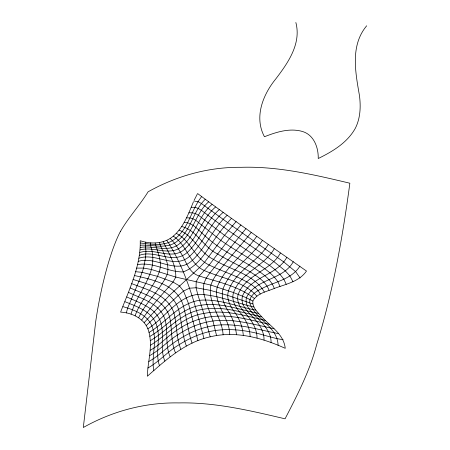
<?xml version="1.0" encoding="UTF-8"?>
<svg xmlns="http://www.w3.org/2000/svg" width="450" height="450" viewBox="0 0 450 450"><rect width="100%" height="100%" fill="white"/><g stroke="black" fill="none" stroke-linecap="round" stroke-linejoin="round"><path stroke-width="0.67" d="M193.506 201.667C188.404 213.924 183.684 227.222 173.301 236.121C164.256 243.979 151.144 244.417 140.226 240.722C140.873 265.742 129.358 289.254 120.594 312.12C132.891 312.716 146.16 319.573 149.029 332.443C152.781 346.961 147.684 361.665 147.352 376.239C165.909 359.865 185.186 342.202 210.178 336.831C235.643 330.57 261.968 337.793 285.244 348.328C283.826 334.226 270.54 326.492 261.782 316.839C257.85 312.384 252.124 307.603 252.861 301.039C256.922 293.203 266.827 291.617 274.292 288.45C285.683 284.119 299.132 281.762 306.489 271.046C269.966 245.537 233.241 220.241 197.589 193.517M150.643 242.876C149.861 245.773 151.942 248.569 152.123 251.471C153.253 257.434 153 263.627 151.431 269.494C146.784 285.317 135.534 298.311 131.046 314.162M126.354 312.958L127.524 308.34L138.96 281.256L143.572 268.093L145.643 256.967L145.918 251.319L145.344 243.529L145.817 242.167M135.124 315.759C140.664 299.767 153.804 287.685 159.3 271.693C162.557 261.787 157.528 252.264 155.126 243.006M194.051 200.464L197.291 194.096M138.656 317.723C145.974 301.787 160.234 290.154 167.344 274.219C169.864 262.89 163.046 252.748 159.311 242.589M120.527 231.311C128.531 217.361 139.646 205.498 148.095 191.812C176.524 175.905 208.519 166.933 241.189 167.31C278.061 166.162 314.252 174.746 349.864 183.218C342.574 237.673 332.978 291.881 316.716 344.441C309.909 370.676 297.461 394.892 285.064 418.821C250.194 410.608 214.852 402.137 178.779 402.919C145.328 402.3 112.41 411.103 83.312 427.5L95.721 321.519A86.647 16.346 -79.3 0 1 120.527 231.272M366.688 25.779C350.066 45.596 355.472 72.388 359.454 95.563C360.894 106.599 360.439 118.204 355.314 128.295C347.31 142.723 332.623 151.487 318.24 158.518C318.504 147.718 314.032 135.118 302.805 131.586C289.969 127.693 276.446 132.019 264.448 136.744C253.912 117.118 262.884 94.669 275.906 78.767C288.039 62.826 301.466 43.65 295.858 22.5M286.802 257.338C277.003 275.619 250.346 276.469 242.46 296.1C240.041 305.1 247.939 311.76 253.417 317.604C259.043 323.809 264.279 331.38 264.037 340.116M293.304 261.647C283.258 280.26 255.341 278.499 246.369 297.754C244.339 306.832 252.849 313.093 258.345 318.881C264.521 325.406 271.463 333 271.046 342.602M280.451 253.035C270.562 270.979 245.475 274.601 238.191 294.368C235.553 303.165 242.539 310.247 247.905 316.198C252.928 322.419 257.04 329.895 257.062 338.091M274.269 248.749C264.071 266.468 240.564 272.689 233.544 292.567C230.799 301.179 236.801 308.672 241.959 314.848C246.521 321.176 249.868 328.613 250.138 336.504M141.654 320.023L147.229 312.294L156.887 300.291L173.031 282.06L175.809 277.082C176.04 264.257 168.559 252.928 163.192 241.672M268.256 244.513C257.558 262.102 235.541 270.692 228.521 290.717C225.743 299.256 230.822 307.147 235.738 313.684C239.906 320.186 242.758 327.611 243.276 335.363M299.886 266.169C291.774 279.202 275.136 281.706 262.389 288.276C256.567 291.082 249.131 295.402 249.722 302.878C255.229 319.41 277.639 326.413 278.111 345.375M262.418 240.345C251.066 257.929 230.4 268.622 223.093 288.838C220.359 297.45 224.685 305.781 229.348 312.778C233.156 319.511 235.699 326.976 236.475 334.682M201.763 196.487C191.43 209.216 189.006 227.323 175.922 238.072C166.208 246.893 152.286 244.35 140.456 243M256.742 236.278C244.631 253.963 225.191 266.58 217.237 286.948C212.985 304.273 229.635 317.419 229.742 334.491M251.263 232.341C243.844 241.802 235.778 250.718 228.037 259.903C221.743 267.84 214.161 275.271 210.893 285.086C207.186 302.895 222.182 317.346 223.093 334.789M245.987 228.561L210.015 272.779L206.303 277.971L203.963 283.292L203.31 288.866L204.019 294.598L206.955 304.588L212.957 321.03L216.562 335.576M240.941 224.944L229.404 238.736L209.166 265.016L199.282 276.007L196.211 281.593L196.054 287.752L197.724 294.379L205.149 317.711L210.178 336.831M236.126 221.518L224.511 235.322L204.593 262.249L199.344 267.75L169.481 295.358L144.146 322.644M231.559 218.278C223.082 227.346 215.578 237.308 208.862 247.748C202.517 257.664 194.58 267.683 183.223 271.918C167.631 272.227 153.298 261.501 137.402 264.684M227.227 215.229C213.058 228.274 206.235 247.14 192.381 260.274C176.377 275.676 156.437 255.487 138.189 261.405M205.329 199.198C193.252 210.746 191.295 229.444 178.284 240.278C167.867 250.127 153.096 244.446 140.501 245.205M223.127 212.366C209.104 224.769 203.344 243.664 189.743 256.213C174.679 269.826 155.779 252.157 138.864 258.266M219.251 209.649C205.414 221.49 200.593 240.306 187.307 252.399C173.25 265.146 155.25 249.424 139.427 255.296M215.561 207.023C201.977 218.436 197.994 237.167 184.995 248.884C171.934 261.006 154.755 247.348 139.871 252.512M212.018 204.429C198.782 215.623 195.581 234.298 182.751 245.689C170.662 257.237 154.254 245.869 140.203 249.907M208.659 201.836C195.784 212.963 193.444 231.784 180.54 242.82C169.329 253.631 153.731 244.918 140.417 247.483M146.188 325.581L178.268 295.453L183.538 291.071L189.371 288.225L196.054 287.752L210.094 290.306L227.768 295.391L252.804 303.924M147.808 328.843C164.762 318.111 176.709 297.225 197.724 294.379C217.198 294.418 235.148 302.923 253.879 306.979M149.029 332.443C166.196 322.391 178.718 303.435 199.463 300.313C218.891 298.446 237.116 306.759 255.864 310.118M149.856 336.386C167.197 326.554 180.219 308.278 201.049 305.224C220.708 302.079 239.558 309.853 258.553 313.397M147.847 368.038C159.266 361.631 167.923 351.186 179.331 344.588C188.46 338.782 198.428 334.249 208.958 331.678C222.328 328.686 236.25 329.136 249.643 331.734C260.989 333.624 271.727 338.175 283.123 339.671M150.159 350.263C159.941 345.122 167.237 336.375 176.552 330.469C185.147 324.411 194.822 319.843 205.149 317.711C226.839 313.003 248.552 319.534 269.578 324.399M150.401 345.285C167.94 334.429 182.188 316.592 203.822 313.464C224.657 309.218 245.351 315.765 265.483 320.479M148.804 361.496C159.519 355.714 167.681 346.14 178.166 339.885C187.217 333.945 197.173 329.327 207.731 326.835C231.593 320.974 255.386 329.164 278.651 333.669M150.311 340.661C167.743 330.469 181.271 312.39 202.472 309.403C222.621 305.595 242.319 312.699 261.782 316.839M149.608 355.641C159.773 350.235 167.462 341.196 177.272 335.166C186.126 329.136 195.986 324.54 206.46 322.189C229.174 316.879 251.893 324.129 274.011 328.725M188.876 212.816L192.403 212.788L195.396 213.581L198.399 215.196L224.511 235.322L269.438 265.258L274.967 269.618L279.883 274.213L283.809 279.118L286.222 284.316M136.507 268.099L143.572 268.093L151.431 269.494L175.809 277.082L210.893 285.086L233.544 292.567L246.369 297.754L252.861 301.039M191.205 207.264L194.957 207.309L198.135 208.395L201.352 210.302L228.341 230.513L273.746 261.506L285.233 270.799L289.907 275.968L292.956 281.655M186.564 217.839L189.962 217.941L192.814 218.7L195.632 220.202L220.674 240.306L230.676 247.028L253.463 261.09L264.808 268.746L269.972 272.846L274.444 277.161L277.92 281.745L280.001 286.498M135.478 271.688L142.262 272.357L157.596 276.379L173.031 282.06L179.398 285.834L183.538 291.071L188.488 303.441L197.916 340.656M184.191 222.39C191.52 222.339 196.678 228.212 201.667 232.757C207.821 238.674 214.436 244.114 221.614 248.743C232.403 255.724 243.883 261.534 254.722 268.425C262.446 273.628 271.097 279.219 274.292 288.45M194.451 201.139L197.904 201.6L201.313 203.451L232.211 225.906L283.753 261.928L295.751 271.772L300.082 277.988M134.319 275.484C153.067 279.771 177.581 284.782 183.431 306.202C186.823 318.386 187.971 331.132 192.054 343.164M181.699 226.491C196.942 230.355 203.664 247.511 217.699 254.008C228.263 260.477 239.58 265.59 250.217 271.929C257.636 276.587 265.911 281.666 269.077 290.295M133.037 279.461C150.345 284.833 172.316 289.969 178.605 309.482C181.778 321.531 181.969 334.26 186.373 346.044M122.957 306.647C135.349 310.219 149.968 315.731 153.146 329.878C156.971 343.333 151.132 357.277 153.849 370.761M179.066 230.153C193.792 235.564 199.457 252.844 213.632 259.453C230.197 269.876 254.233 274.05 264.398 292.146M131.636 283.618C147.561 289.834 167.906 294.756 173.959 313.02C176.979 324.945 176.164 337.691 180.861 349.279M130.134 287.921C144.849 294.598 163.997 299.272 169.509 316.631C172.417 328.528 170.522 341.348 175.466 352.856M124.976 301.686C137.565 306.934 153.501 311.811 157.106 326.902C160.672 339.649 154.974 353.261 159.531 365.799M128.531 292.371C142.267 299.053 160.397 303.587 165.234 320.197C168.182 332.184 165.06 345.167 170.134 356.777M126.816 296.949C139.849 303.182 156.943 307.761 161.117 323.651C164.312 335.908 159.767 349.183 164.874 361.103M176.271 233.359C190.395 240.396 194.687 258.317 209.166 265.016C219.847 270.219 231.21 273.898 241.824 279.264C248.76 282.949 256.567 286.723 260.28 294.058M173.301 236.121C186.688 244.806 189.377 263.739 204.278 270.534C221.743 278.269 243.692 281.284 256.871 296.111M254.312 298.434C238.534 286.166 218.019 281.947 199.282 276.007C188.319 272.79 185.996 260.443 180.27 252.017C177.396 247.146 174.263 242.353 170.151 238.427M166.792 240.278C186.159 269.826 195.204 304.678 203.957 338.535"/></g></svg>
